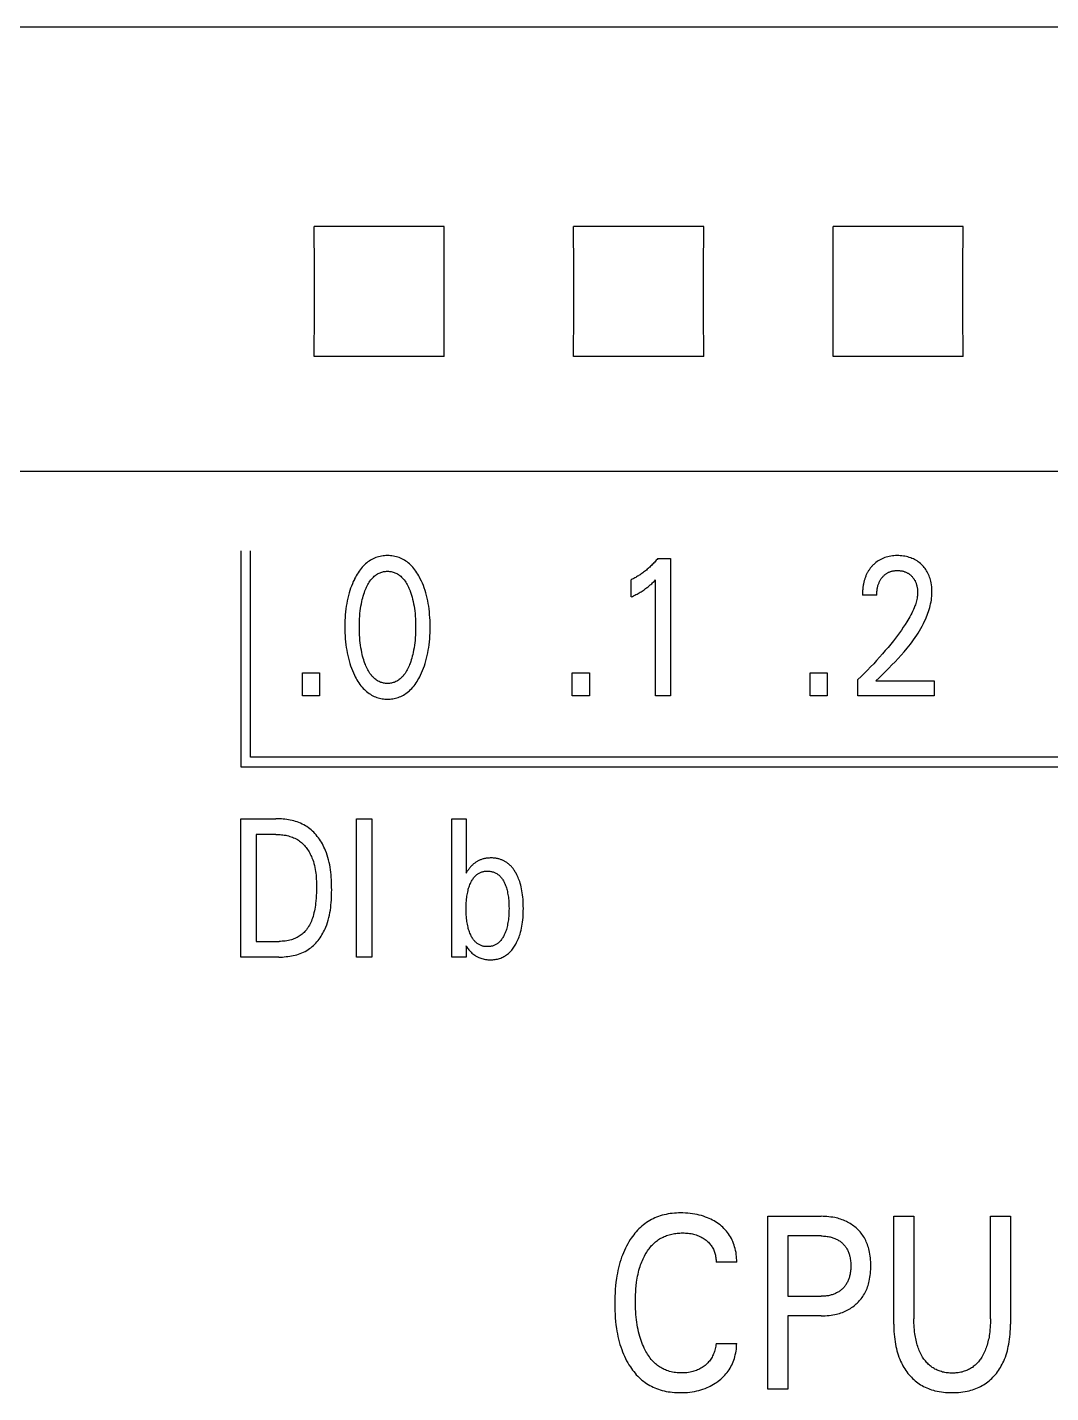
# Model space of a CAD drawing. Extents: x 867151 to 1787449, y -2071112 to -1028603.
# Drawn here: x 871187.38 to 871199.21, y -1032657.17 to -1032641.38 of the extents above; entities that cross this region are included whole.
import ezdxf

# ---------------------------------------------------------------- set-up
doc = ezdxf.new("R2010")
doc.units = 0
doc.header["$LTSCALE"] = 4
doc.header["$MEASUREMENT"] = 0
doc.layers.get('0').update_dxf_attribs({"linetype": 'CONTINUOUS'})
doc.layers.add('20000_FRONT_O', color=7, linetype='CONTINUOUS')

# ---------------------------------------------------------------- blocks, each defined once
blk = doc.blocks.new('CPU')
at = {"layer": '20000_FRONT_O', "color": 7, "linetype": 'Continuous'}
for p, q in [((82834.571, 11059.249), (82782.058, 11059.248)), ((82815.71, 11056.944), (82814.206, 11056.944)), ((82818.71, 11056.944), (82817.206, 11056.944)), ((82821.71, 11056.944), (82820.206, 11056.944)), ((82815.71, 11055.441), (82814.206, 11055.441)), ((82818.71, 11055.441), (82817.206, 11055.441)), ((82821.71, 11055.441), (82820.206, 11055.441)), ((82834.558, 11054.109), (82782.058, 11054.109)), ((82813.358, 11053.193), (82813.358, 11050.693)), ((82813.468, 11050.803), (82813.468, 11053.193)), ((82818.18, 11053.103), (82818.325, 11053.103)), ((82818.325, 11053.103), (82818.325, 11051.513)), ((82817.873, 11052.658), (82817.873, 11052.857)), ((82818.154, 11051.513), (82818.154, 11052.856)), ((82820.712, 11052.68), (82820.546, 11052.68)), ((82814.069, 11051.513), (82814.069, 11051.782)), ((82814.069, 11051.782), (82814.267, 11051.782)), ((82814.267, 11051.782), (82814.267, 11051.513)), ((82817.191, 11051.513), (82817.191, 11051.782)), ((82817.191, 11051.782), (82817.389, 11051.782)), ((82817.389, 11051.782), (82817.389, 11051.513)), ((82819.94, 11051.513), (82819.94, 11051.782)), ((82819.94, 11051.782), (82820.137, 11051.782)), ((82820.137, 11051.782), (82820.137, 11051.513)), ((82820.494, 11051.513), (82820.494, 11051.704)), ((82820.702, 11051.687), (82821.376, 11051.687)), ((82821.376, 11051.687), (82821.376, 11051.513)), ((82814.267, 11051.513), (82814.069, 11051.513)), ((82817.389, 11051.513), (82817.191, 11051.513)), ((82818.325, 11051.513), (82818.154, 11051.513)), ((82820.137, 11051.513), (82819.94, 11051.513)), ((82821.376, 11051.513), (82820.494, 11051.513)), ((82813.358, 11050.693), (82831.058, 11050.693)), ((82830.948, 11050.803), (82813.468, 11050.803)), ((82813.358, 11048.493), (82813.358, 11050.093)), ((82813.358, 11050.093), (82813.764, 11050.093)), ((82814.696, 11048.493), (82814.696, 11050.093)), ((82814.696, 11050.093), (82814.871, 11050.093)), ((82814.871, 11050.093), (82814.871, 11048.493)), ((82815.798, 11048.493), (82815.798, 11050.093)), ((82815.798, 11050.093), (82815.962, 11050.093)), ((82815.962, 11050.093), (82815.962, 11049.462)), ((82813.533, 11049.911), (82813.533, 11048.674)), ((82813.764, 11049.911), (82813.533, 11049.911)), ((82815.962, 11049.462), (82815.975, 11049.482)), ((82813.533, 11048.674), (82813.799, 11048.674)), ((82813.798, 11048.493), (82813.358, 11048.493)), ((82814.871, 11048.493), (82814.696, 11048.493)), ((82815.962, 11048.493), (82815.798, 11048.493)), ((82815.962, 11048.621), (82815.962, 11048.493)), ((82815.964, 11048.618), (82815.962, 11048.621)), ((82819.451, 11043.493), (82819.451, 11045.493)), ((82819.451, 11045.493), (82820.069, 11045.493)), ((82820.909, 11044.247), (82820.909, 11045.493)), ((82820.909, 11045.493), (82821.141, 11045.493)), ((82821.141, 11045.493), (82821.141, 11044.306)), ((82822.027, 11044.306), (82822.027, 11045.493)), ((82822.027, 11045.493), (82822.258, 11045.493)), ((82822.258, 11045.493), (82822.258, 11044.247)), ((82819.683, 11045.266), (82819.683, 11044.568)), ((82820.069, 11045.266), (82819.683, 11045.266)), ((82819.092, 11044.962), (82818.853, 11044.962)), ((82819.683, 11044.568), (82820.069, 11044.568)), ((82819.683, 11044.342), (82819.683, 11043.493)), ((82820.069, 11044.342), (82819.683, 11044.342)), ((82818.853, 11044.023), (82819.092, 11044.023)), ((82819.683, 11043.493), (82819.451, 11043.493))]:
    blk.add_line(p, q, dxfattribs=at)
for points in [[(82814.206, 11055.441), (82814.208, 11055.94), (82814.208, 11056.446), (82814.206, 11056.944)], [(82815.71, 11055.441), (82815.708, 11055.94), (82815.708, 11056.446), (82815.71, 11056.944)], [(82817.206, 11055.441), (82817.208, 11055.94), (82817.208, 11056.446), (82817.206, 11056.944)], [(82818.71, 11055.441), (82818.708, 11055.94), (82818.708, 11056.446), (82818.71, 11056.944)], [(82820.206, 11055.441), (82820.208, 11055.94), (82820.208, 11056.446), (82820.206, 11056.944)], [(82821.71, 11055.441), (82821.708, 11055.94), (82821.708, 11056.446), (82821.71, 11056.944)], [(82815.435, 11051.753), (82815.448, 11051.78), (82815.459, 11051.807), (82815.47, 11051.834), (82815.48, 11051.862), (82815.489, 11051.89), (82815.497, 11051.918), (82815.505, 11051.949), (82815.513, 11051.98), (82815.519, 11052.011), (82815.525, 11052.043), (82815.53, 11052.074), (82815.534, 11052.106), (82815.538, 11052.14), (82815.542, 11052.175), (82815.544, 11052.21), (82815.546, 11052.245), (82815.547, 11052.28), (82815.547, 11052.315), (82815.547, 11052.35), (82815.546, 11052.384), (82815.544, 11052.419), (82815.541, 11052.453), (82815.538, 11052.488), (82815.534, 11052.522), (82815.53, 11052.553), (82815.525, 11052.584), (82815.519, 11052.615), (82815.512, 11052.646), (82815.505, 11052.676), (82815.496, 11052.706), (82815.488, 11052.734), (82815.479, 11052.762), (82815.469, 11052.789), (82815.458, 11052.816), (82815.446, 11052.842), (82815.433, 11052.869), (82815.424, 11052.887), (82815.415, 11052.904), (82815.405, 11052.922), (82815.394, 11052.939), (82815.383, 11052.955), (82815.371, 11052.972), (82815.359, 11052.987), (82815.346, 11053.003), (82815.332, 11053.017), (82815.32, 11053.03), (82815.307, 11053.041), (82815.294, 11053.053), (82815.28, 11053.063), (82815.266, 11053.073), (82815.251, 11053.083), (82815.236, 11053.091), (82815.221, 11053.099), (82815.205, 11053.107), (82815.189, 11053.113), (82815.173, 11053.119), (82815.156, 11053.123), (82815.14, 11053.127), (82815.123, 11053.131), (82815.105, 11053.133), (82815.088, 11053.135), (82815.071, 11053.136), (82815.053, 11053.136), (82815.036, 11053.136), (82815.019, 11053.135), (82815.002, 11053.133), (82814.984, 11053.131), (82814.967, 11053.127), (82814.951, 11053.123), (82814.934, 11053.119), (82814.918, 11053.113), (82814.902, 11053.107), (82814.886, 11053.099), (82814.871, 11053.091), (82814.856, 11053.083), (82814.841, 11053.073), (82814.827, 11053.063), (82814.814, 11053.053), (82814.8, 11053.041), (82814.787, 11053.03), (82814.775, 11053.017), (82814.762, 11053.003), (82814.748, 11052.987), (82814.736, 11052.971), (82814.724, 11052.955), (82814.713, 11052.939), (82814.702, 11052.921), (82814.692, 11052.904), (82814.682, 11052.887), (82814.673, 11052.869), (82814.67, 11052.862)], [(82818.18, 11053.103), (82818.171, 11053.093), (82818.162, 11053.083), (82818.153, 11053.072), (82818.144, 11053.062), (82818.135, 11053.052), (82818.125, 11053.042), (82818.116, 11053.033), (82818.106, 11053.023), (82818.096, 11053.013), (82818.086, 11053.004), (82818.076, 11052.995), (82818.067, 11052.986), (82818.057, 11052.978), (82818.047, 11052.969), (82818.036, 11052.961), (82818.026, 11052.953), (82818.016, 11052.945), (82818.005, 11052.937), (82817.995, 11052.93), (82817.984, 11052.922), (82817.974, 11052.915), (82817.965, 11052.909), (82817.955, 11052.903), (82817.945, 11052.897), (82817.935, 11052.891), (82817.925, 11052.885), (82817.915, 11052.879), (82817.904, 11052.873), (82817.894, 11052.868), (82817.884, 11052.863), (82817.873, 11052.857)], [(82820.702, 11051.687), (82820.74, 11051.724), (82820.777, 11051.761), (82820.814, 11051.797), (82820.851, 11051.834), (82820.887, 11051.872), (82820.923, 11051.909), (82820.959, 11051.947), (82820.994, 11051.986), (82821.029, 11052.025), (82821.062, 11052.065), (82821.082, 11052.089), (82821.101, 11052.114), (82821.12, 11052.139), (82821.138, 11052.164), (82821.156, 11052.189), (82821.174, 11052.215), (82821.19, 11052.241), (82821.207, 11052.268), (82821.222, 11052.295), (82821.237, 11052.322), (82821.252, 11052.35), (82821.265, 11052.378), (82821.278, 11052.407), (82821.287, 11052.428), (82821.295, 11052.449), (82821.303, 11052.47), (82821.311, 11052.491), (82821.318, 11052.513), (82821.324, 11052.535), (82821.33, 11052.557), (82821.335, 11052.579), (82821.339, 11052.601), (82821.343, 11052.623), (82821.346, 11052.645), (82821.348, 11052.667), (82821.349, 11052.69), (82821.35, 11052.712), (82821.35, 11052.734), (82821.349, 11052.755), (82821.347, 11052.777), (82821.345, 11052.798), (82821.341, 11052.82), (82821.337, 11052.841), (82821.333, 11052.857), (82821.328, 11052.873), (82821.323, 11052.888), (82821.317, 11052.904), (82821.311, 11052.919), (82821.304, 11052.934), (82821.296, 11052.948), (82821.288, 11052.962), (82821.28, 11052.975), (82821.27, 11052.987), (82821.261, 11053), (82821.251, 11053.012), (82821.24, 11053.023), (82821.229, 11053.034), (82821.217, 11053.045), (82821.204, 11053.056), (82821.191, 11053.065), (82821.178, 11053.075), (82821.164, 11053.083), (82821.149, 11053.091), (82821.135, 11053.098), (82821.119, 11053.105), (82821.104, 11053.111), (82821.088, 11053.116), (82821.072, 11053.121), (82821.056, 11053.125), (82821.038, 11053.129), (82821.02, 11053.132), (82821.003, 11053.134), (82820.984, 11053.135), (82820.966, 11053.136), (82820.948, 11053.136), (82820.93, 11053.136), (82820.911, 11053.135), (82820.893, 11053.133), (82820.874, 11053.131), (82820.856, 11053.128), (82820.838, 11053.123), (82820.821, 11053.119), (82820.805, 11053.114), (82820.789, 11053.108), (82820.773, 11053.101), (82820.758, 11053.093), (82820.743, 11053.085), (82820.729, 11053.076), (82820.715, 11053.067), (82820.702, 11053.057), (82820.689, 11053.046), (82820.677, 11053.035)], [(82814.792, 11051.89), (82814.785, 11051.91), (82814.778, 11051.931), (82814.772, 11051.952), (82814.766, 11051.973), (82814.761, 11051.994), (82814.756, 11052.015), (82814.751, 11052.043), (82814.746, 11052.071), (82814.742, 11052.099), (82814.738, 11052.127), (82814.735, 11052.156), (82814.732, 11052.187), (82814.73, 11052.219), (82814.729, 11052.25), (82814.728, 11052.282), (82814.728, 11052.313), (82814.728, 11052.344), (82814.729, 11052.375), (82814.73, 11052.406), (82814.732, 11052.437), (82814.735, 11052.468), (82814.738, 11052.496), (82814.742, 11052.524), (82814.746, 11052.552), (82814.751, 11052.579), (82814.757, 11052.607), (82814.762, 11052.628), (82814.767, 11052.648), (82814.773, 11052.669), (82814.779, 11052.689), (82814.786, 11052.709), (82814.793, 11052.729), (82814.799, 11052.744), (82814.805, 11052.759), (82814.811, 11052.773), (82814.818, 11052.787), (82814.826, 11052.801), (82814.834, 11052.815), (82814.842, 11052.829), (82814.851, 11052.842), (82814.86, 11052.855), (82814.868, 11052.864), (82814.875, 11052.872), (82814.883, 11052.881), (82814.891, 11052.889), (82814.9, 11052.897), (82814.909, 11052.905), (82814.918, 11052.912), (82814.927, 11052.918), (82814.937, 11052.924), (82814.947, 11052.93), (82814.957, 11052.935), (82814.967, 11052.939), (82814.977, 11052.943), (82814.988, 11052.946), (82814.999, 11052.949), (82815.009, 11052.951), (82815.02, 11052.953), (82815.031, 11052.954), (82815.042, 11052.955), (82815.053, 11052.955), (82815.064, 11052.955), (82815.076, 11052.954), (82815.087, 11052.953), (82815.097, 11052.951), (82815.108, 11052.949), (82815.119, 11052.946), (82815.129, 11052.943), (82815.14, 11052.939), (82815.15, 11052.935), (82815.16, 11052.93), (82815.17, 11052.924), (82815.18, 11052.918), (82815.189, 11052.912), (82815.198, 11052.905), (82815.207, 11052.897), (82815.216, 11052.889), (82815.224, 11052.881), (82815.232, 11052.872), (82815.239, 11052.864), (82815.247, 11052.855), (82815.256, 11052.842), (82815.265, 11052.829), (82815.273, 11052.815), (82815.281, 11052.801), (82815.288, 11052.787), (82815.295, 11052.773), (82815.302, 11052.759), (82815.308, 11052.744), (82815.314, 11052.729), (82815.316, 11052.724)], [(82820.677, 11053.035), (82820.67, 11053.028), (82820.663, 11053.021), (82820.657, 11053.015), (82820.652, 11053.009), (82820.647, 11053.003), (82820.641, 11052.996), (82820.637, 11052.99), (82820.632, 11052.983), (82820.627, 11052.977), (82820.622, 11052.97), (82820.618, 11052.963), (82820.614, 11052.957), (82820.61, 11052.95), (82820.606, 11052.943), (82820.602, 11052.936), (82820.598, 11052.928), (82820.594, 11052.921), (82820.591, 11052.913), (82820.587, 11052.905), (82820.584, 11052.897), (82820.581, 11052.889), (82820.578, 11052.881), (82820.575, 11052.873), (82820.572, 11052.865), (82820.57, 11052.857), (82820.567, 11052.848), (82820.565, 11052.84), (82820.563, 11052.832), (82820.561, 11052.823), (82820.559, 11052.815), (82820.557, 11052.805), (82820.555, 11052.795), (82820.554, 11052.784), (82820.552, 11052.774), (82820.551, 11052.764), (82820.55, 11052.753), (82820.549, 11052.743), (82820.548, 11052.732), (82820.547, 11052.722), (82820.547, 11052.712), (82820.547, 11052.701), (82820.546, 11052.691), (82820.546, 11052.68)], [(82820.712, 11052.68), (82820.713, 11052.691), (82820.713, 11052.701), (82820.713, 11052.711), (82820.714, 11052.721), (82820.715, 11052.732), (82820.716, 11052.742), (82820.718, 11052.752), (82820.72, 11052.762), (82820.721, 11052.771), (82820.724, 11052.78), (82820.726, 11052.789), (82820.728, 11052.797), (82820.731, 11052.806), (82820.734, 11052.814), (82820.738, 11052.823), (82820.741, 11052.831), (82820.744, 11052.838), (82820.748, 11052.845), (82820.752, 11052.851), (82820.755, 11052.858), (82820.759, 11052.864), (82820.764, 11052.87), (82820.768, 11052.876), (82820.773, 11052.882), (82820.777, 11052.888), (82820.782, 11052.893), (82820.787, 11052.899), (82820.792, 11052.904), (82820.797, 11052.908), (82820.802, 11052.913), (82820.808, 11052.918), (82820.813, 11052.922), (82820.819, 11052.926), (82820.825, 11052.93), (82820.831, 11052.934), (82820.837, 11052.937), (82820.843, 11052.941), (82820.849, 11052.944), (82820.856, 11052.946), (82820.862, 11052.949), (82820.869, 11052.951), (82820.875, 11052.954), (82820.882, 11052.956), (82820.89, 11052.958), (82820.898, 11052.959), (82820.907, 11052.961), (82820.915, 11052.962), (82820.923, 11052.963), (82820.932, 11052.963), (82820.94, 11052.964), (82820.948, 11052.964), (82820.956, 11052.964), (82820.965, 11052.964), (82820.973, 11052.963), (82820.981, 11052.962), (82820.989, 11052.961), (82820.997, 11052.96), (82821.005, 11052.959), (82821.013, 11052.957), (82821.02, 11052.955), (82821.027, 11052.953), (82821.034, 11052.95), (82821.041, 11052.948), (82821.048, 11052.945), (82821.055, 11052.942), (82821.062, 11052.939), (82821.068, 11052.935), (82821.075, 11052.932), (82821.081, 11052.928), (82821.087, 11052.923), (82821.093, 11052.919), (82821.099, 11052.914), (82821.104, 11052.91), (82821.11, 11052.905), (82821.115, 11052.899), (82821.12, 11052.894), (82821.125, 11052.889), (82821.13, 11052.883), (82821.134, 11052.877), (82821.138, 11052.872), (82821.143, 11052.866), (82821.146, 11052.859), (82821.15, 11052.853), (82821.154, 11052.847), (82821.157, 11052.84), (82821.16, 11052.833), (82821.163, 11052.826), (82821.166, 11052.819), (82821.168, 11052.811), (82821.171, 11052.804), (82821.173, 11052.796), (82821.175, 11052.789), (82821.176, 11052.781), (82821.178, 11052.773), (82821.18, 11052.764), (82821.181, 11052.756), (82821.182, 11052.747), (82821.183, 11052.738), (82821.184, 11052.729), (82821.184, 11052.721), (82821.184, 11052.712), (82821.184, 11052.703)], [(82814.67, 11052.862), (82814.658, 11052.837), (82814.647, 11052.811), (82814.637, 11052.785), (82814.627, 11052.759), (82814.618, 11052.733), (82814.61, 11052.706), (82814.602, 11052.676), (82814.594, 11052.646), (82814.588, 11052.615), (82814.582, 11052.584), (82814.577, 11052.553), (82814.572, 11052.522), (82814.569, 11052.488), (82814.565, 11052.453), (82814.563, 11052.419), (82814.561, 11052.384), (82814.56, 11052.35), (82814.56, 11052.315), (82814.56, 11052.28), (82814.561, 11052.245), (82814.563, 11052.21), (82814.565, 11052.175), (82814.568, 11052.14), (82814.572, 11052.105), (82814.577, 11052.074), (82814.582, 11052.042), (82814.587, 11052.011), (82814.594, 11051.98), (82814.601, 11051.949), (82814.609, 11051.918), (82814.618, 11051.89), (82814.627, 11051.862), (82814.637, 11051.834), (82814.648, 11051.807), (82814.659, 11051.78), (82814.671, 11051.753), (82814.681, 11051.734), (82814.69, 11051.716), (82814.7, 11051.698), (82814.711, 11051.681), (82814.722, 11051.664), (82814.734, 11051.647), (82814.747, 11051.63), (82814.76, 11051.615), (82814.774, 11051.599), (82814.786, 11051.587), (82814.799, 11051.575), (82814.812, 11051.563), (82814.826, 11051.552), (82814.84, 11051.542), (82814.855, 11051.532), (82814.87, 11051.523), (82814.885, 11051.514), (82814.901, 11051.507), (82814.915, 11051.501), (82814.93, 11051.496), (82814.945, 11051.491), (82814.96, 11051.487), (82814.975, 11051.484), (82814.991, 11051.481), (82815.006, 11051.479), (82815.022, 11051.477), (82815.038, 11051.477), (82815.053, 11051.476), (82815.069, 11051.477), (82815.085, 11051.477), (82815.101, 11051.479), (82815.116, 11051.481), (82815.132, 11051.484), (82815.147, 11051.487), (82815.162, 11051.491), (82815.177, 11051.496), (82815.192, 11051.501), (82815.206, 11051.507), (82815.222, 11051.514), (82815.238, 11051.523), (82815.253, 11051.532), (82815.267, 11051.541), (82815.281, 11051.552), (82815.295, 11051.563), (82815.309, 11051.574), (82815.321, 11051.587), (82815.334, 11051.599), (82815.347, 11051.615), (82815.36, 11051.63), (82815.373, 11051.647), (82815.385, 11051.664), (82815.396, 11051.681), (82815.406, 11051.698), (82815.417, 11051.716), (82815.426, 11051.735), (82815.435, 11051.753)], [(82817.873, 11052.658), (82817.886, 11052.664), (82817.9, 11052.671), (82817.913, 11052.678), (82817.926, 11052.685), (82817.939, 11052.692), (82817.952, 11052.699), (82817.963, 11052.706), (82817.975, 11052.712), (82817.986, 11052.719), (82817.997, 11052.726), (82818.009, 11052.734), (82818.02, 11052.741), (82818.029, 11052.748), (82818.039, 11052.755), (82818.048, 11052.762), (82818.058, 11052.769), (82818.067, 11052.776), (82818.076, 11052.784), (82818.084, 11052.79), (82818.092, 11052.797), (82818.1, 11052.804), (82818.109, 11052.812), (82818.118, 11052.82), (82818.126, 11052.829), (82818.14, 11052.842), (82818.154, 11052.856)], [(82815.316, 11052.724), (82815.324, 11052.701), (82815.331, 11052.678), (82815.338, 11052.654), (82815.344, 11052.631), (82815.35, 11052.607), (82815.356, 11052.579), (82815.361, 11052.552), (82815.365, 11052.524), (82815.369, 11052.496), (82815.372, 11052.468), (82815.375, 11052.437), (82815.377, 11052.406), (82815.378, 11052.375), (82815.379, 11052.344), (82815.379, 11052.313), (82815.379, 11052.282), (82815.378, 11052.25), (82815.377, 11052.219), (82815.375, 11052.187), (82815.372, 11052.156), (82815.369, 11052.127), (82815.365, 11052.099), (82815.361, 11052.071), (82815.356, 11052.043), (82815.35, 11052.015), (82815.346, 11051.994), (82815.34, 11051.973), (82815.335, 11051.952), (82815.329, 11051.931), (82815.322, 11051.911), (82815.315, 11051.89), (82815.309, 11051.875), (82815.303, 11051.86), (82815.296, 11051.845), (82815.289, 11051.83), (82815.282, 11051.816), (82815.274, 11051.802), (82815.266, 11051.788), (82815.257, 11051.774), (82815.247, 11051.761), (82815.24, 11051.752), (82815.233, 11051.743), (82815.225, 11051.734), (82815.216, 11051.725), (82815.208, 11051.717), (82815.199, 11051.71), (82815.19, 11051.702), (82815.18, 11051.696), (82815.17, 11051.689), (82815.16, 11051.683), (82815.15, 11051.679), (82815.14, 11051.674), (82815.13, 11051.67), (82815.119, 11051.667), (82815.109, 11051.664), (82815.098, 11051.662), (82815.087, 11051.66), (82815.076, 11051.659), (82815.065, 11051.658), (82815.053, 11051.658), (82815.042, 11051.658), (82815.031, 11051.659), (82815.02, 11051.66), (82815.009, 11051.662), (82814.998, 11051.664), (82814.987, 11051.667), (82814.977, 11051.67), (82814.967, 11051.674), (82814.956, 11051.679), (82814.947, 11051.683), (82814.936, 11051.689), (82814.927, 11051.696), (82814.917, 11051.702), (82814.908, 11051.71), (82814.899, 11051.717), (82814.89, 11051.725), (82814.882, 11051.734), (82814.874, 11051.743), (82814.867, 11051.752), (82814.859, 11051.761), (82814.85, 11051.774), (82814.841, 11051.788), (82814.833, 11051.802), (82814.825, 11051.816), (82814.817, 11051.83), (82814.81, 11051.845), (82814.804, 11051.86), (82814.798, 11051.875), (82814.792, 11051.89)], [(82821.184, 11052.703), (82821.184, 11052.688), (82821.182, 11052.673), (82821.18, 11052.658), (82821.178, 11052.643), (82821.175, 11052.628), (82821.171, 11052.613), (82821.167, 11052.598), (82821.163, 11052.584), (82821.158, 11052.569), (82821.153, 11052.555), (82821.145, 11052.533), (82821.136, 11052.512), (82821.126, 11052.491), (82821.116, 11052.471), (82821.106, 11052.45), (82821.095, 11052.43), (82821.084, 11052.41), (82821.072, 11052.391), (82821.06, 11052.371), (82821.039, 11052.339), (82821.018, 11052.307), (82820.996, 11052.275), (82820.974, 11052.244), (82820.951, 11052.213), (82820.928, 11052.182), (82820.905, 11052.152), (82820.874, 11052.113), (82820.842, 11052.075), (82820.81, 11052.037), (82820.778, 11051.999), (82820.744, 11051.961), (82820.71, 11051.924), (82820.676, 11051.886), (82820.641, 11051.85), (82820.605, 11051.813), (82820.568, 11051.776), (82820.531, 11051.74), (82820.494, 11051.704)], [(82813.798, 11048.493), (82813.819, 11048.493), (82813.839, 11048.493), (82813.86, 11048.495), (82813.881, 11048.497), (82813.902, 11048.499), (82813.923, 11048.502), (82813.943, 11048.505), (82813.964, 11048.509), (82813.985, 11048.514), (82814.005, 11048.52), (82814.025, 11048.526), (82814.044, 11048.533), (82814.064, 11048.54), (82814.083, 11048.549), (82814.101, 11048.558), (82814.119, 11048.568), (82814.137, 11048.579), (82814.153, 11048.59), (82814.168, 11048.601), (82814.183, 11048.614), (82814.198, 11048.627), (82814.212, 11048.64), (82814.225, 11048.655), (82814.238, 11048.669), (82814.251, 11048.684), (82814.263, 11048.7), (82814.274, 11048.716), (82814.285, 11048.733), (82814.296, 11048.75), (82814.306, 11048.767), (82814.315, 11048.784), (82814.324, 11048.802), (82814.332, 11048.82), (82814.34, 11048.838), (82814.351, 11048.865), (82814.36, 11048.893), (82814.369, 11048.921), (82814.376, 11048.949), (82814.383, 11048.977), (82814.388, 11049.006), (82814.393, 11049.035), (82814.397, 11049.064), (82814.4, 11049.093), (82814.403, 11049.122), (82814.404, 11049.151), (82814.406, 11049.181), (82814.407, 11049.21), (82814.407, 11049.24), (82814.408, 11049.269), (82814.407, 11049.299), (82814.407, 11049.328), (82814.406, 11049.357), (82814.405, 11049.386), (82814.403, 11049.416), (82814.401, 11049.445), (82814.398, 11049.474), (82814.394, 11049.502), (82814.39, 11049.531), (82814.385, 11049.56), (82814.379, 11049.588), (82814.372, 11049.616), (82814.365, 11049.644), (82814.356, 11049.672), (82814.347, 11049.699), (82814.336, 11049.727), (82814.328, 11049.746), (82814.319, 11049.765), (82814.31, 11049.783), (82814.3, 11049.802), (82814.289, 11049.82), (82814.278, 11049.838), (82814.267, 11049.855), (82814.255, 11049.872), (82814.242, 11049.889), (82814.229, 11049.905), (82814.215, 11049.921), (82814.201, 11049.936), (82814.186, 11049.95), (82814.171, 11049.964), (82814.155, 11049.977), (82814.138, 11049.989), (82814.121, 11050.001), (82814.104, 11050.012), (82814.086, 11050.022), (82814.068, 11050.031), (82814.049, 11050.04), (82814.03, 11050.048), (82814.01, 11050.055), (82813.99, 11050.061), (82813.97, 11050.067), (82813.95, 11050.072), (82813.929, 11050.077), (82813.909, 11050.08), (82813.888, 11050.084), (82813.867, 11050.087), (82813.846, 11050.089), (82813.826, 11050.09), (82813.805, 11050.092), (82813.784, 11050.092), (82813.764, 11050.093)], [(82813.764, 11049.911), (82813.779, 11049.911), (82813.795, 11049.91), (82813.811, 11049.909), (82813.828, 11049.908), (82813.844, 11049.906), (82813.86, 11049.904), (82813.876, 11049.901), (82813.891, 11049.898), (82813.907, 11049.894), (82813.923, 11049.889), (82813.938, 11049.885), (82813.953, 11049.879), (82813.968, 11049.873), (82813.983, 11049.867), (82813.997, 11049.859), (82814.011, 11049.852), (82814.024, 11049.843), (82814.036, 11049.835), (82814.048, 11049.825), (82814.06, 11049.816), (82814.071, 11049.805), (82814.082, 11049.795), (82814.092, 11049.783), (82814.103, 11049.772), (82814.112, 11049.76), (82814.121, 11049.748), (82814.13, 11049.735), (82814.139, 11049.722), (82814.147, 11049.709), (82814.154, 11049.695), (82814.161, 11049.682), (82814.168, 11049.668), (82814.174, 11049.654), (82814.18, 11049.639), (82814.189, 11049.618), (82814.196, 11049.596), (82814.203, 11049.574), (82814.208, 11049.551), (82814.213, 11049.529), (82814.218, 11049.506), (82814.221, 11049.484), (82814.224, 11049.461), (82814.227, 11049.438), (82814.229, 11049.415), (82814.23, 11049.392), (82814.231, 11049.369), (82814.232, 11049.346), (82814.232, 11049.323), (82814.233, 11049.3), (82814.232, 11049.269), (82814.231, 11049.237), (82814.23, 11049.206), (82814.228, 11049.175), (82814.226, 11049.144), (82814.222, 11049.113), (82814.219, 11049.091), (82814.216, 11049.069), (82814.212, 11049.047), (82814.208, 11049.026), (82814.203, 11049.004), (82814.198, 11048.983), (82814.192, 11048.961), (82814.186, 11048.944), (82814.18, 11048.926), (82814.174, 11048.909), (82814.166, 11048.893), (82814.159, 11048.876), (82814.15, 11048.86), (82814.141, 11048.844), (82814.133, 11048.832), (82814.125, 11048.821), (82814.117, 11048.809), (82814.108, 11048.798), (82814.098, 11048.788), (82814.088, 11048.777), (82814.078, 11048.768), (82814.068, 11048.758), (82814.057, 11048.75), (82814.045, 11048.741), (82814.033, 11048.733), (82814.021, 11048.726), (82814.009, 11048.719), (82813.996, 11048.713), (82813.983, 11048.707), (82813.97, 11048.702), (82813.956, 11048.697), (82813.943, 11048.693), (82813.925, 11048.688), (82813.907, 11048.684), (82813.889, 11048.681), (82813.871, 11048.678), (82813.853, 11048.676), (82813.835, 11048.675), (82813.817, 11048.674), (82813.799, 11048.674)], [(82816.522, 11049.492), (82816.516, 11049.5), (82816.511, 11049.508), (82816.505, 11049.516), (82816.499, 11049.524), (82816.492, 11049.531), (82816.486, 11049.539), (82816.479, 11049.546), (82816.472, 11049.553), (82816.465, 11049.56), (82816.459, 11049.565), (82816.453, 11049.57), (82816.446, 11049.576), (82816.44, 11049.58), (82816.433, 11049.585), (82816.426, 11049.59), (82816.419, 11049.594), (82816.412, 11049.598), (82816.405, 11049.602), (82816.398, 11049.606), (82816.391, 11049.61), (82816.383, 11049.613), (82816.376, 11049.616), (82816.368, 11049.619), (82816.359, 11049.622), (82816.351, 11049.625), (82816.342, 11049.628), (82816.333, 11049.63), (82816.324, 11049.632), (82816.315, 11049.634), (82816.306, 11049.635), (82816.296, 11049.636), (82816.287, 11049.637), (82816.278, 11049.638), (82816.269, 11049.639), (82816.259, 11049.639), (82816.25, 11049.639), (82816.241, 11049.639), (82816.231, 11049.638), (82816.222, 11049.638), (82816.213, 11049.637), (82816.204, 11049.636), (82816.194, 11049.635), (82816.185, 11049.633), (82816.176, 11049.631), (82816.167, 11049.629), (82816.158, 11049.627), (82816.149, 11049.624), (82816.14, 11049.622), (82816.133, 11049.619), (82816.125, 11049.616), (82816.118, 11049.613), (82816.11, 11049.609), (82816.103, 11049.605), (82816.096, 11049.602), (82816.089, 11049.598), (82816.082, 11049.593), (82816.075, 11049.589), (82816.068, 11049.584), (82816.062, 11049.58), (82816.055, 11049.575), (82816.049, 11049.569), (82816.042, 11049.563), (82816.035, 11049.557), (82816.028, 11049.55), (82816.021, 11049.543), (82816.015, 11049.536), (82816.009, 11049.529), (82816.003, 11049.521), (82815.997, 11049.514), (82815.991, 11049.506), (82815.986, 11049.498), (82815.98, 11049.49), (82815.975, 11049.482)], [(82816.012, 11048.756), (82816.007, 11048.769), (82816.002, 11048.783), (82815.997, 11048.796), (82815.992, 11048.81), (82815.988, 11048.824), (82815.985, 11048.838), (82815.981, 11048.854), (82815.978, 11048.871), (82815.975, 11048.887), (82815.972, 11048.904), (82815.97, 11048.92), (82815.968, 11048.937), (82815.966, 11048.959), (82815.964, 11048.982), (82815.963, 11049.005), (82815.963, 11049.028), (82815.962, 11049.05), (82815.963, 11049.073), (82815.963, 11049.096), (82815.964, 11049.118), (82815.966, 11049.141), (82815.968, 11049.164), (82815.97, 11049.18), (82815.972, 11049.197), (82815.975, 11049.213), (82815.978, 11049.229), (82815.981, 11049.245), (82815.985, 11049.262), (82815.988, 11049.276), (82815.992, 11049.29), (82815.997, 11049.303), (82816.001, 11049.317), (82816.007, 11049.331), (82816.012, 11049.344), (82816.017, 11049.354), (82816.021, 11049.363), (82816.026, 11049.372), (82816.031, 11049.381), (82816.037, 11049.39), (82816.043, 11049.399), (82816.049, 11049.407), (82816.056, 11049.416), (82816.063, 11049.423), (82816.068, 11049.429), (82816.074, 11049.435), (82816.08, 11049.441), (82816.087, 11049.446), (82816.093, 11049.451), (82816.1, 11049.455), (82816.107, 11049.46), (82816.114, 11049.464), (82816.121, 11049.468), (82816.128, 11049.471), (82816.136, 11049.474), (82816.144, 11049.477), (82816.152, 11049.479), (82816.16, 11049.481), (82816.168, 11049.483), (82816.177, 11049.485), (82816.185, 11049.486), (82816.193, 11049.486), (82816.202, 11049.487), (82816.21, 11049.487), (82816.219, 11049.487), (82816.229, 11049.486), (82816.238, 11049.485), (82816.247, 11049.484), (82816.256, 11049.482), (82816.265, 11049.48), (82816.274, 11049.478), (82816.283, 11049.475), (82816.292, 11049.471), (82816.3, 11049.468), (82816.308, 11049.464), (82816.316, 11049.459), (82816.323, 11049.454), (82816.331, 11049.449), (82816.338, 11049.443), (82816.345, 11049.438), (82816.351, 11049.431), (82816.358, 11049.425), (82816.365, 11049.417), (82816.371, 11049.409), (82816.377, 11049.401), (82816.383, 11049.393), (82816.389, 11049.384), (82816.394, 11049.375), (82816.399, 11049.366), (82816.403, 11049.357), (82816.408, 11049.348), (82816.409, 11049.345)], [(82815.964, 11048.618), (82815.971, 11048.607), (82815.978, 11048.597), (82815.986, 11048.586), (82815.994, 11048.576), (82816.003, 11048.567), (82816.012, 11048.557), (82816.021, 11048.548), (82816.03, 11048.539), (82816.04, 11048.531), (82816.051, 11048.523), (82816.062, 11048.515), (82816.073, 11048.507), (82816.085, 11048.5), (82816.096, 11048.494), (82816.108, 11048.488), (82816.121, 11048.483), (82816.133, 11048.478), (82816.146, 11048.474), (82816.16, 11048.47), (82816.173, 11048.467), (82816.187, 11048.465), (82816.201, 11048.463), (82816.215, 11048.462), (82816.229, 11048.461), (82816.243, 11048.461), (82816.256, 11048.461), (82816.27, 11048.462), (82816.284, 11048.463), (82816.297, 11048.464), (82816.31, 11048.467), (82816.324, 11048.469), (82816.337, 11048.473), (82816.35, 11048.477), (82816.363, 11048.481), (82816.375, 11048.486), (82816.386, 11048.491), (82816.398, 11048.497), (82816.409, 11048.503), (82816.42, 11048.51), (82816.431, 11048.517), (82816.442, 11048.525), (82816.452, 11048.533), (82816.461, 11048.542), (82816.472, 11048.552), (82816.481, 11048.562), (82816.491, 11048.573), (82816.5, 11048.584), (82816.508, 11048.595), (82816.516, 11048.607), (82816.524, 11048.619), (82816.531, 11048.631), (82816.539, 11048.643), (82816.547, 11048.659), (82816.555, 11048.675), (82816.562, 11048.692), (82816.569, 11048.708), (82816.575, 11048.725), (82816.581, 11048.742), (82816.586, 11048.759), (82816.593, 11048.781), (82816.599, 11048.804), (82816.604, 11048.827), (82816.608, 11048.85), (82816.612, 11048.873), (82816.615, 11048.896), (82816.618, 11048.923), (82816.621, 11048.949), (82816.622, 11048.976), (82816.624, 11049.003), (82816.624, 11049.029), (82816.625, 11049.056), (82816.624, 11049.082), (82816.624, 11049.109), (82816.622, 11049.135), (82816.621, 11049.161), (82816.618, 11049.187), (82816.615, 11049.213), (82816.612, 11049.236), (82816.608, 11049.258), (82816.604, 11049.281), (82816.599, 11049.303), (82816.594, 11049.326), (82816.587, 11049.348), (82816.582, 11049.365), (82816.576, 11049.381), (82816.57, 11049.398), (82816.563, 11049.414), (82816.556, 11049.43), (82816.548, 11049.445), (82816.54, 11049.461), (82816.531, 11049.476), (82816.522, 11049.492)], [(82816.409, 11049.345), (82816.415, 11049.332), (82816.42, 11049.319), (82816.424, 11049.306), (82816.429, 11049.293), (82816.433, 11049.279), (82816.436, 11049.266), (82816.44, 11049.25), (82816.443, 11049.233), (82816.446, 11049.217), (82816.449, 11049.201), (82816.451, 11049.184), (82816.453, 11049.168), (82816.455, 11049.146), (82816.457, 11049.123), (82816.458, 11049.1), (82816.458, 11049.078), (82816.459, 11049.055), (82816.458, 11049.032), (82816.458, 11049.009), (82816.457, 11048.986), (82816.455, 11048.964), (82816.453, 11048.941), (82816.451, 11048.924), (82816.449, 11048.908), (82816.446, 11048.891), (82816.443, 11048.874), (82816.44, 11048.858), (82816.436, 11048.842), (82816.432, 11048.827), (82816.428, 11048.813), (82816.424, 11048.799), (82816.419, 11048.785), (82816.414, 11048.772), (82816.408, 11048.758), (82816.403, 11048.748), (82816.399, 11048.739), (82816.394, 11048.729), (82816.389, 11048.72), (82816.383, 11048.711), (82816.377, 11048.702), (82816.371, 11048.694), (82816.365, 11048.685), (82816.358, 11048.677), (82816.352, 11048.671), (82816.346, 11048.665), (82816.34, 11048.66), (82816.333, 11048.655), (82816.327, 11048.65), (82816.32, 11048.645), (82816.313, 11048.64), (82816.306, 11048.636), (82816.299, 11048.632), (82816.291, 11048.629), (82816.284, 11048.626), (82816.276, 11048.623), (82816.268, 11048.62), (82816.26, 11048.618), (82816.251, 11048.617), (82816.243, 11048.615), (82816.235, 11048.614), (82816.226, 11048.613), (82816.218, 11048.613), (82816.209, 11048.613), (82816.201, 11048.613), (82816.192, 11048.613), (82816.184, 11048.614), (82816.176, 11048.615), (82816.167, 11048.616), (82816.159, 11048.618), (82816.151, 11048.62), (82816.143, 11048.623), (82816.135, 11048.625), (82816.128, 11048.629), (82816.12, 11048.632), (82816.113, 11048.636), (82816.106, 11048.64), (82816.099, 11048.644), (82816.092, 11048.649), (82816.086, 11048.654), (82816.08, 11048.659), (82816.074, 11048.665), (82816.068, 11048.67), (82816.062, 11048.676), (82816.055, 11048.684), (82816.049, 11048.692), (82816.043, 11048.701), (82816.037, 11048.709), (82816.031, 11048.718), (82816.026, 11048.727), (82816.021, 11048.737), (82816.017, 11048.746), (82816.012, 11048.756)], [(82819.092, 11044.962), (82819.092, 11044.985), (82819.091, 11045.008), (82819.089, 11045.03), (82819.087, 11045.053), (82819.084, 11045.075), (82819.079, 11045.097), (82819.074, 11045.12), (82819.068, 11045.141), (82819.062, 11045.161), (82819.055, 11045.18), (82819.048, 11045.2), (82819.04, 11045.218), (82819.03, 11045.237), (82819.021, 11045.255), (82819.01, 11045.272), (82818.999, 11045.289), (82818.986, 11045.306), (82818.973, 11045.322), (82818.96, 11045.338), (82818.945, 11045.352), (82818.93, 11045.367), (82818.915, 11045.38), (82818.899, 11045.394), (82818.882, 11045.406), (82818.865, 11045.418), (82818.848, 11045.429), (82818.83, 11045.44), (82818.812, 11045.45), (82818.793, 11045.459), (82818.775, 11045.468), (82818.756, 11045.476), (82818.732, 11045.485), (82818.708, 11045.494), (82818.683, 11045.501), (82818.659, 11045.508), (82818.634, 11045.513), (82818.609, 11045.518), (82818.581, 11045.523), (82818.554, 11045.526), (82818.526, 11045.529), (82818.498, 11045.531), (82818.47, 11045.532), (82818.442, 11045.532), (82818.418, 11045.532), (82818.395, 11045.531), (82818.371, 11045.529), (82818.347, 11045.527), (82818.323, 11045.524), (82818.3, 11045.52), (82818.276, 11045.516), (82818.253, 11045.511), (82818.23, 11045.505), (82818.207, 11045.498), (82818.187, 11045.491), (82818.166, 11045.483), (82818.146, 11045.474), (82818.126, 11045.465), (82818.106, 11045.455), (82818.086, 11045.444), (82818.068, 11045.433), (82818.049, 11045.421), (82818.031, 11045.408), (82818.013, 11045.395), (82817.996, 11045.38), (82817.978, 11045.365), (82817.962, 11045.349), (82817.946, 11045.332), (82817.93, 11045.315), (82817.915, 11045.298), (82817.901, 11045.28), (82817.887, 11045.261), (82817.873, 11045.242), (82817.86, 11045.223), (82817.845, 11045.199), (82817.831, 11045.174), (82817.818, 11045.149), (82817.805, 11045.124), (82817.793, 11045.098), (82817.782, 11045.072), (82817.771, 11045.045), (82817.761, 11045.019), (82817.751, 11044.989), (82817.742, 11044.958), (82817.733, 11044.928), (82817.726, 11044.897), (82817.719, 11044.866), (82817.712, 11044.835), (82817.707, 11044.804), (82817.702, 11044.772), (82817.696, 11044.731), (82817.692, 11044.69), (82817.688, 11044.649), (82817.685, 11044.607), (82817.684, 11044.566), (82817.682, 11044.525), (82817.682, 11044.483)], [(82820.069, 11044.342), (82820.092, 11044.342), (82820.114, 11044.343), (82820.137, 11044.344), (82820.16, 11044.346), (82820.183, 11044.349), (82820.205, 11044.353), (82820.227, 11044.357), (82820.245, 11044.361), (82820.262, 11044.365), (82820.28, 11044.37), (82820.297, 11044.375), (82820.314, 11044.381), (82820.33, 11044.388), (82820.347, 11044.395), (82820.363, 11044.403), (82820.378, 11044.41), (82820.393, 11044.419), (82820.407, 11044.428), (82820.421, 11044.437), (82820.435, 11044.447), (82820.449, 11044.457), (82820.462, 11044.468), (82820.475, 11044.479), (82820.487, 11044.49), (82820.499, 11044.502), (82820.51, 11044.515), (82820.521, 11044.527), (82820.532, 11044.54), (82820.542, 11044.554), (82820.551, 11044.567), (82820.56, 11044.581), (82820.569, 11044.596), (82820.577, 11044.611), (82820.585, 11044.627), (82820.592, 11044.643), (82820.599, 11044.659), (82820.605, 11044.676), (82820.611, 11044.693), (82820.616, 11044.709), (82820.621, 11044.726), (82820.625, 11044.744), (82820.629, 11044.766), (82820.633, 11044.788), (82820.637, 11044.81), (82820.639, 11044.833), (82820.641, 11044.855), (82820.643, 11044.878), (82820.643, 11044.9), (82820.644, 11044.923), (82820.643, 11044.945), (82820.642, 11044.967), (82820.641, 11044.989), (82820.639, 11045.012), (82820.637, 11045.034), (82820.633, 11045.056), (82820.629, 11045.077), (82820.625, 11045.099), (82820.62, 11045.116), (82820.616, 11045.133), (82820.61, 11045.149), (82820.605, 11045.166), (82820.598, 11045.182), (82820.591, 11045.198), (82820.584, 11045.214), (82820.576, 11045.229), (82820.568, 11045.245), (82820.559, 11045.259), (82820.55, 11045.273), (82820.54, 11045.286), (82820.53, 11045.299), (82820.519, 11045.312), (82820.508, 11045.324), (82820.497, 11045.336), (82820.485, 11045.348), (82820.472, 11045.359), (82820.46, 11045.37), (82820.446, 11045.381), (82820.433, 11045.391), (82820.419, 11045.4), (82820.405, 11045.409), (82820.39, 11045.418), (82820.375, 11045.426), (82820.36, 11045.433), (82820.344, 11045.441), (82820.328, 11045.448), (82820.311, 11045.454), (82820.294, 11045.46), (82820.277, 11045.465), (82820.26, 11045.47), (82820.243, 11045.474), (82820.226, 11045.478), (82820.203, 11045.482), (82820.181, 11045.485), (82820.159, 11045.488), (82820.136, 11045.49), (82820.114, 11045.491), (82820.091, 11045.492), (82820.069, 11045.493)], [(82817.929, 11044.688), (82817.934, 11044.731), (82817.938, 11044.754), (82817.942, 11044.777), (82817.946, 11044.8), (82817.951, 11044.823), (82817.956, 11044.846), (82817.962, 11044.869), (82817.968, 11044.892), (82817.975, 11044.914), (82817.981, 11044.932), (82817.988, 11044.949), (82817.994, 11044.966), (82818.001, 11044.983), (82818.009, 11045), (82818.017, 11045.017), (82818.025, 11045.034), (82818.034, 11045.05), (82818.044, 11045.066), (82818.052, 11045.079), (82818.06, 11045.092), (82818.069, 11045.105), (82818.078, 11045.118), (82818.088, 11045.13), (82818.098, 11045.142), (82818.108, 11045.154), (82818.119, 11045.165), (82818.13, 11045.176), (82818.141, 11045.186), (82818.153, 11045.197), (82818.165, 11045.206), (82818.176, 11045.215), (82818.189, 11045.223), (82818.201, 11045.231), (82818.214, 11045.239), (82818.227, 11045.246), (82818.24, 11045.253), (82818.253, 11045.259), (82818.267, 11045.265), (82818.28, 11045.27), (82818.294, 11045.275), (82818.309, 11045.28), (82818.325, 11045.284), (82818.34, 11045.288), (82818.356, 11045.291), (82818.371, 11045.294), (82818.387, 11045.296), (82818.403, 11045.298), (82818.419, 11045.299), (82818.435, 11045.3), (82818.451, 11045.301), (82818.466, 11045.301), (82818.483, 11045.301), (82818.499, 11045.3), (82818.516, 11045.299), (82818.532, 11045.297), (82818.548, 11045.295), (82818.564, 11045.293), (82818.579, 11045.29), (82818.594, 11045.286), (82818.608, 11045.282), (82818.623, 11045.278), (82818.637, 11045.273), (82818.651, 11045.267), (82818.664, 11045.261), (82818.677, 11045.255), (82818.69, 11045.248), (82818.703, 11045.241), (82818.715, 11045.233), (82818.727, 11045.225), (82818.737, 11045.217), (82818.746, 11045.209), (82818.756, 11045.201), (82818.765, 11045.193), (82818.773, 11045.184), (82818.782, 11045.175), (82818.79, 11045.165), (82818.797, 11045.155), (82818.804, 11045.145), (82818.81, 11045.135), (82818.816, 11045.124), (82818.822, 11045.113), (82818.827, 11045.102), (82818.831, 11045.091), (82818.835, 11045.079), (82818.839, 11045.068), (82818.843, 11045.055), (82818.846, 11045.042), (82818.848, 11045.029), (82818.85, 11045.016), (82818.852, 11045.002), (82818.853, 11044.989), (82818.853, 11044.976), (82818.853, 11044.962)], [(82820.069, 11045.266), (82820.082, 11045.266), (82820.096, 11045.265), (82820.11, 11045.264), (82820.123, 11045.263), (82820.137, 11045.261), (82820.15, 11045.259), (82820.164, 11045.257), (82820.174, 11045.254), (82820.185, 11045.252), (82820.195, 11045.249), (82820.205, 11045.246), (82820.215, 11045.242), (82820.225, 11045.238), (82820.235, 11045.234), (82820.244, 11045.23), (82820.253, 11045.225), (82820.262, 11045.22), (82820.271, 11045.215), (82820.279, 11045.21), (82820.288, 11045.204), (82820.296, 11045.198), (82820.303, 11045.192), (82820.311, 11045.185), (82820.318, 11045.178), (82820.325, 11045.171), (82820.332, 11045.164), (82820.338, 11045.156), (82820.345, 11045.148), (82820.351, 11045.14), (82820.356, 11045.132), (82820.362, 11045.124), (82820.367, 11045.115), (82820.372, 11045.106), (82820.376, 11045.096), (82820.381, 11045.087), (82820.385, 11045.077), (82820.388, 11045.067), (82820.392, 11045.057), (82820.395, 11045.047), (82820.397, 11045.037), (82820.4, 11045.027), (82820.403, 11045.014), (82820.405, 11045), (82820.407, 11044.987), (82820.408, 11044.974), (82820.41, 11044.96), (82820.41, 11044.947), (82820.411, 11044.933), (82820.411, 11044.92), (82820.411, 11044.906), (82820.41, 11044.893), (82820.41, 11044.879), (82820.409, 11044.866), (82820.407, 11044.852), (82820.405, 11044.839), (82820.403, 11044.825), (82820.4, 11044.812), (82820.398, 11044.802), (82820.395, 11044.791), (82820.392, 11044.781), (82820.389, 11044.771), (82820.385, 11044.761), (82820.381, 11044.751), (82820.377, 11044.742), (82820.372, 11044.732), (82820.367, 11044.723), (82820.362, 11044.714), (82820.357, 11044.706), (82820.351, 11044.697), (82820.345, 11044.689), (82820.339, 11044.681), (82820.333, 11044.674), (82820.326, 11044.666), (82820.319, 11044.659), (82820.312, 11044.652), (82820.305, 11044.645), (82820.297, 11044.639), (82820.289, 11044.632), (82820.281, 11044.626), (82820.272, 11044.621), (82820.263, 11044.615), (82820.255, 11044.61), (82820.246, 11044.606), (82820.236, 11044.601), (82820.226, 11044.597), (82820.216, 11044.593), (82820.206, 11044.589), (82820.196, 11044.586), (82820.185, 11044.583), (82820.175, 11044.58), (82820.164, 11044.578), (82820.153, 11044.575), (82820.141, 11044.573), (82820.129, 11044.572), (82820.117, 11044.571), (82820.105, 11044.57), (82820.093, 11044.569), (82820.081, 11044.568), (82820.069, 11044.568)], [(82818.853, 11044.023), (82818.851, 11044.007), (82818.849, 11043.992), (82818.846, 11043.977), (82818.843, 11043.961), (82818.839, 11043.946), (82818.835, 11043.931), (82818.83, 11043.917), (82818.825, 11043.903), (82818.819, 11043.89), (82818.813, 11043.878), (82818.807, 11043.865), (82818.8, 11043.853), (82818.792, 11043.841), (82818.784, 11043.829), (82818.776, 11043.818), (82818.767, 11043.808), (82818.757, 11043.797), (82818.748, 11043.787), (82818.737, 11043.778), (82818.727, 11043.769), (82818.716, 11043.76), (82818.704, 11043.752), (82818.692, 11043.744), (82818.679, 11043.736), (82818.667, 11043.729), (82818.654, 11043.722), (82818.64, 11043.716), (82818.626, 11043.711), (82818.612, 11043.705), (82818.598, 11043.701), (82818.583, 11043.697), (82818.568, 11043.693), (82818.554, 11043.69), (82818.534, 11043.687), (82818.515, 11043.684), (82818.495, 11043.682), (82818.475, 11043.681), (82818.456, 11043.681), (82818.438, 11043.681), (82818.42, 11043.682), (82818.403, 11043.683), (82818.385, 11043.685), (82818.368, 11043.688), (82818.35, 11043.691), (82818.333, 11043.695), (82818.316, 11043.699), (82818.299, 11043.704), (82818.282, 11043.71), (82818.268, 11043.716), (82818.254, 11043.722), (82818.241, 11043.729), (82818.227, 11043.736), (82818.214, 11043.743), (82818.201, 11043.751), (82818.189, 11043.76), (82818.177, 11043.769), (82818.165, 11043.778), (82818.153, 11043.788), (82818.142, 11043.798), (82818.129, 11043.811), (82818.116, 11043.824), (82818.104, 11043.838), (82818.093, 11043.852), (82818.082, 11043.867), (82818.071, 11043.882), (82818.061, 11043.897), (82818.052, 11043.913), (82818.043, 11043.929), (82818.034, 11043.945), (82818.023, 11043.967), (82818.013, 11043.989), (82818.003, 11044.011), (82817.994, 11044.034), (82817.986, 11044.057), (82817.978, 11044.08), (82817.971, 11044.104), (82817.964, 11044.131), (82817.957, 11044.158), (82817.951, 11044.185), (82817.946, 11044.212), (82817.941, 11044.239), (82817.937, 11044.267), (82817.933, 11044.294), (82817.93, 11044.326), (82817.927, 11044.357), (82817.924, 11044.389), (82817.923, 11044.421), (82817.922, 11044.452), (82817.921, 11044.484), (82817.921, 11044.516), (82817.921, 11044.55), (82817.922, 11044.585), (82817.924, 11044.619), (82817.926, 11044.654), (82817.929, 11044.688)], [(82817.682, 11044.483), (82817.682, 11044.442), (82817.684, 11044.401), (82817.685, 11044.36), (82817.688, 11044.319), (82817.692, 11044.278), (82817.696, 11044.237), (82817.702, 11044.197), (82817.707, 11044.165), (82817.713, 11044.134), (82817.719, 11044.104), (82817.726, 11044.073), (82817.734, 11044.042), (82817.742, 11044.012), (82817.752, 11043.982), (82817.762, 11043.952), (82817.772, 11043.926), (82817.782, 11043.9), (82817.794, 11043.874), (82817.806, 11043.848), (82817.818, 11043.823), (82817.832, 11043.799), (82817.846, 11043.774), (82817.862, 11043.75), (82817.874, 11043.732), (82817.888, 11043.714), (82817.902, 11043.696), (82817.916, 11043.678), (82817.931, 11043.661), (82817.947, 11043.645), (82817.963, 11043.629), (82817.979, 11043.614), (82817.996, 11043.599), (82818.014, 11043.585), (82818.032, 11043.572), (82818.05, 11043.56), (82818.068, 11043.548), (82818.087, 11043.537), (82818.106, 11043.527), (82818.126, 11043.517), (82818.146, 11043.509), (82818.166, 11043.5), (82818.187, 11043.493), (82818.208, 11043.486), (82818.23, 11043.479), (82818.253, 11043.473), (82818.277, 11043.468), (82818.3, 11043.464), (82818.324, 11043.461), (82818.347, 11043.458), (82818.371, 11043.456), (82818.395, 11043.454), (82818.419, 11043.453), (82818.442, 11043.453), (82818.47, 11043.453), (82818.497, 11043.454), (82818.524, 11043.456), (82818.551, 11043.459), (82818.578, 11043.463), (82818.605, 11043.467), (82818.629, 11043.473), (82818.654, 11043.479), (82818.678, 11043.486), (82818.702, 11043.493), (82818.726, 11043.502), (82818.749, 11043.511), (82818.768, 11043.52), (82818.787, 11043.529), (82818.806, 11043.539), (82818.824, 11043.55), (82818.842, 11043.561), (82818.859, 11043.572), (82818.876, 11043.585), (82818.893, 11043.597), (82818.909, 11043.611), (82818.924, 11043.624), (82818.939, 11043.639), (82818.953, 11043.654), (82818.967, 11043.669), (82818.98, 11043.685), (82818.993, 11043.702), (82819.004, 11043.719), (82819.015, 11043.736), (82819.025, 11043.754), (82819.034, 11043.772), (82819.043, 11043.791), (82819.051, 11043.809), (82819.058, 11043.829), (82819.065, 11043.848), (82819.071, 11043.869), (82819.076, 11043.891), (82819.081, 11043.913), (82819.085, 11043.934), (82819.088, 11043.956), (82819.09, 11043.978), (82819.091, 11044.001), (82819.092, 11044.023)], [(82820.909, 11044.247), (82820.909, 11044.217), (82820.91, 11044.188), (82820.911, 11044.159), (82820.913, 11044.13), (82820.916, 11044.1), (82820.919, 11044.071), (82820.923, 11044.042), (82820.928, 11044.013), (82820.933, 11043.988), (82820.939, 11043.963), (82820.945, 11043.938), (82820.952, 11043.914), (82820.959, 11043.889), (82820.968, 11043.865), (82820.977, 11043.841), (82820.987, 11043.818), (82820.996, 11043.799), (82821.005, 11043.781), (82821.015, 11043.762), (82821.025, 11043.745), (82821.036, 11043.727), (82821.047, 11043.71), (82821.059, 11043.693), (82821.072, 11043.676), (82821.085, 11043.66), (82821.098, 11043.646), (82821.112, 11043.631), (82821.126, 11043.617), (82821.14, 11043.604), (82821.155, 11043.591), (82821.17, 11043.579), (82821.186, 11043.567), (82821.202, 11043.556), (82821.219, 11043.545), (82821.236, 11043.535), (82821.254, 11043.525), (82821.272, 11043.516), (82821.29, 11043.508), (82821.309, 11043.5), (82821.327, 11043.493), (82821.346, 11043.487), (82821.366, 11043.481), (82821.385, 11043.476), (82821.409, 11043.47), (82821.434, 11043.465), (82821.459, 11043.461), (82821.483, 11043.458), (82821.508, 11043.456), (82821.533, 11043.454), (82821.558, 11043.453), (82821.583, 11043.453), (82821.608, 11043.453), (82821.633, 11043.454), (82821.658, 11043.456), (82821.683, 11043.458), (82821.708, 11043.461), (82821.733, 11043.465), (82821.757, 11043.47), (82821.782, 11043.476), (82821.801, 11043.481), (82821.82, 11043.487), (82821.839, 11043.493), (82821.858, 11043.5), (82821.877, 11043.508), (82821.895, 11043.516), (82821.913, 11043.525), (82821.93, 11043.535), (82821.948, 11043.545), (82821.964, 11043.556), (82821.98, 11043.567), (82821.996, 11043.579), (82822.012, 11043.591), (82822.027, 11043.604), (82822.041, 11043.617), (82822.055, 11043.631), (82822.068, 11043.646), (82822.081, 11043.66), (82822.095, 11043.676), (82822.107, 11043.693), (82822.119, 11043.71), (82822.131, 11043.727), (82822.142, 11043.745), (82822.152, 11043.762), (82822.162, 11043.781), (82822.171, 11043.799), (82822.18, 11043.818), (82822.19, 11043.841), (82822.199, 11043.865), (82822.207, 11043.889), (82822.215, 11043.914), (82822.222, 11043.938), (82822.228, 11043.963), (82822.233, 11043.988), (82822.238, 11044.013), (82822.243, 11044.042), (82822.247, 11044.071), (82822.251, 11044.1), (82822.253, 11044.13), (82822.256, 11044.159), (82822.257, 11044.188), (82822.258, 11044.217), (82822.258, 11044.247)], [(82822.027, 11044.306), (82822.026, 11044.281), (82822.026, 11044.257), (82822.025, 11044.232), (82822.023, 11044.207), (82822.021, 11044.182), (82822.019, 11044.158), (82822.016, 11044.133), (82822.013, 11044.114), (82822.01, 11044.096), (82822.006, 11044.077), (82822.002, 11044.059), (82821.998, 11044.04), (82821.993, 11044.022), (82821.988, 11044.004), (82821.982, 11043.986), (82821.977, 11043.97), (82821.971, 11043.955), (82821.965, 11043.939), (82821.958, 11043.924), (82821.951, 11043.909), (82821.943, 11043.894), (82821.935, 11043.88), (82821.927, 11043.865), (82821.919, 11043.854), (82821.912, 11043.842), (82821.904, 11043.831), (82821.895, 11043.821), (82821.887, 11043.81), (82821.878, 11043.8), (82821.868, 11043.79), (82821.859, 11043.78), (82821.849, 11043.771), (82821.838, 11043.762), (82821.828, 11043.754), (82821.817, 11043.746), (82821.807, 11043.739), (82821.796, 11043.732), (82821.784, 11043.726), (82821.773, 11043.72), (82821.761, 11043.714), (82821.749, 11043.709), (82821.737, 11043.705), (82821.724, 11043.7), (82821.711, 11043.696), (82821.697, 11043.692), (82821.683, 11043.689), (82821.669, 11043.687), (82821.655, 11043.684), (82821.641, 11043.683), (82821.627, 11043.681), (82821.613, 11043.68), (82821.599, 11043.68), (82821.585, 11043.68), (82821.57, 11043.68), (82821.556, 11043.68), (82821.542, 11043.681), (82821.528, 11043.683), (82821.514, 11043.684), (82821.5, 11043.687), (82821.486, 11043.689), (82821.472, 11043.692), (82821.459, 11043.696), (82821.445, 11043.7), (82821.433, 11043.705), (82821.421, 11043.709), (82821.409, 11043.714), (82821.397, 11043.72), (82821.385, 11043.726), (82821.374, 11043.732), (82821.363, 11043.739), (82821.352, 11043.746), (82821.342, 11043.754), (82821.331, 11043.762), (82821.321, 11043.771), (82821.311, 11043.78), (82821.301, 11043.79), (82821.292, 11043.8), (82821.283, 11043.81), (82821.274, 11043.821), (82821.265, 11043.831), (82821.257, 11043.842), (82821.25, 11043.854), (82821.242, 11043.865), (82821.234, 11043.88), (82821.226, 11043.894), (82821.218, 11043.909), (82821.211, 11043.924), (82821.204, 11043.94), (82821.198, 11043.955), (82821.192, 11043.971), (82821.186, 11043.987), (82821.18, 11044.005), (82821.175, 11044.023), (82821.17, 11044.041), (82821.166, 11044.059), (82821.162, 11044.078), (82821.158, 11044.096), (82821.155, 11044.115), (82821.152, 11044.134), (82821.149, 11044.158), (82821.147, 11044.183), (82821.145, 11044.207), (82821.143, 11044.232), (82821.142, 11044.257), (82821.141, 11044.281), (82821.141, 11044.306)]]:
    blk.add_lwpolyline(points, dxfattribs=at)

msp = doc.modelspace()

# ---------------------------------------------------------------- block references
msp.add_blockref('CPU', (788376.488, -1043700.624))

doc.saveas('drawing.dxf')
